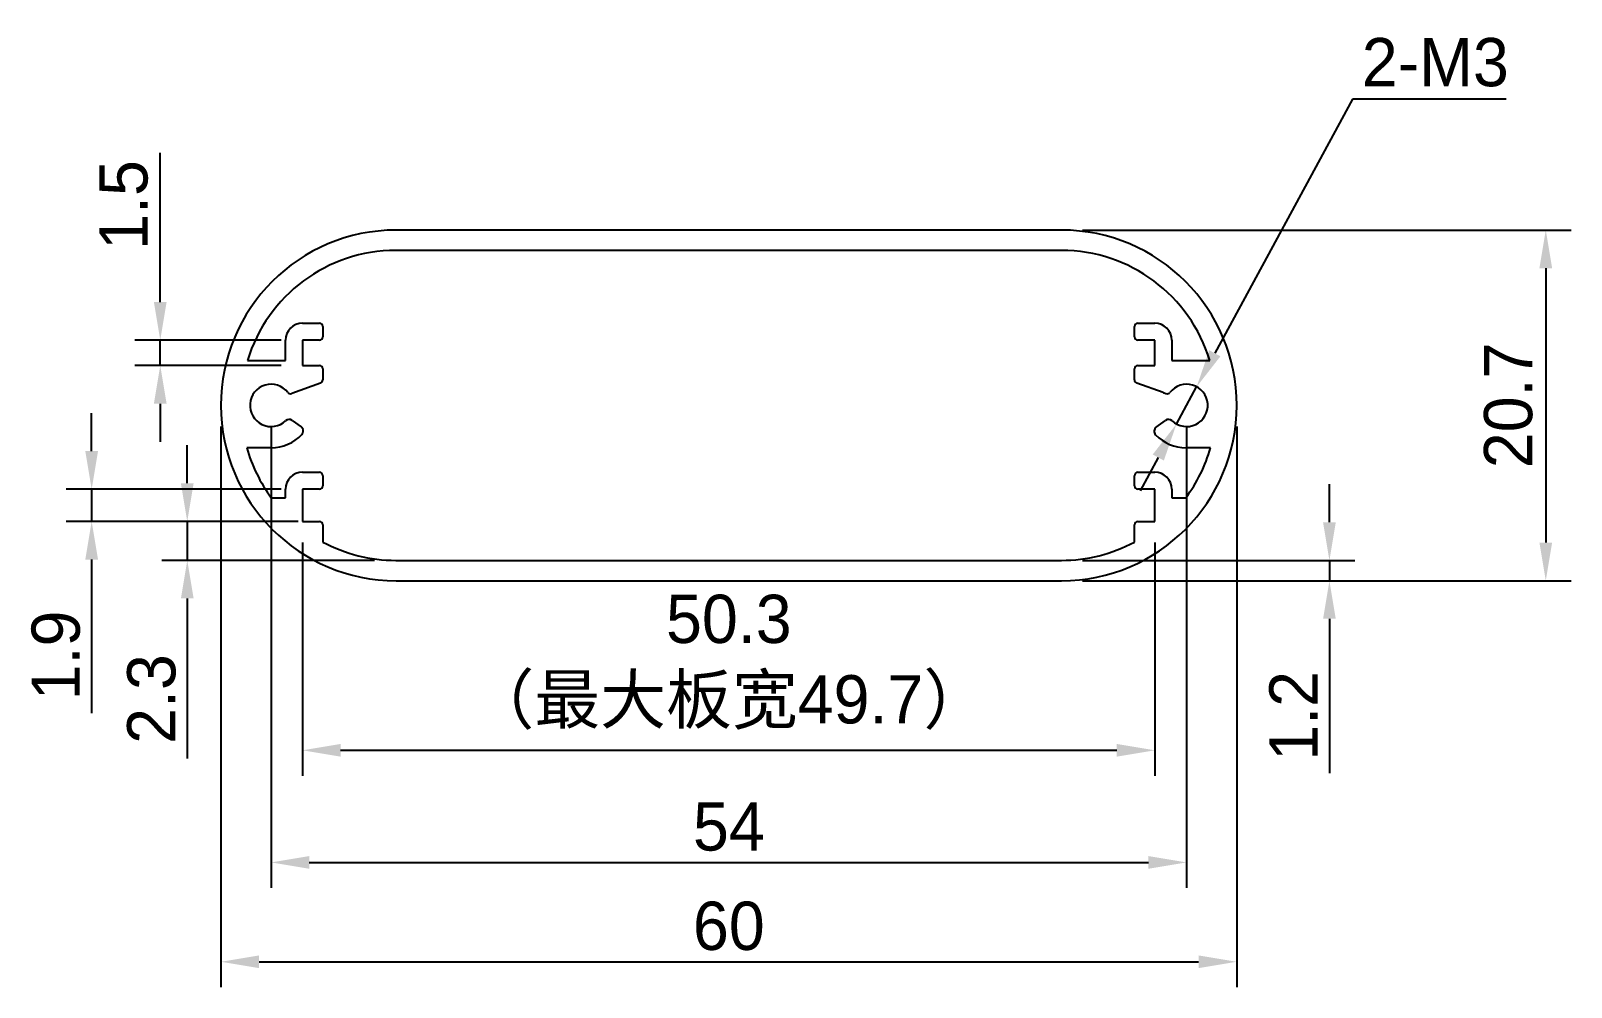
# Model space of a CAD drawing. Header units: millimetres. Extents: x 20519.4 to 20610.4, y -3014.7 to -2958.3.
import ezdxf

# ---------------------------------------------------------------- set-up
doc = ezdxf.new("R2010")
doc.units = ezdxf.units.MM
doc.header["$LTSCALE"] = 0.5
doc.header["$PDMODE"] = 35
for name, color, linetype, lineweight in [('3标注', 30, 'Continuous', 9), ('标注线', 7, 'Continuous', 13), ('粗实线', 7, 'Continuous', 25)]:
    doc.layers.add(name, color=color, linetype=linetype, lineweight=lineweight)
doc.styles.get("Standard").update_dxf_attribs({"font": ''})
doc.styles.get('Standard').set_extended_font_data('思源黑体 Normal')
doc.dimstyles.new('1比1 文字2.85', dxfattribs={"dimtxt": 2.85, "dimasz": 2.25, "dimexe": 1.5, "dimexo": 1.25, "dimgap": 0.7, "dimtad": 1, "dimdec": 1, "dimdsep": 46, "dimtxsty": 'Standard', "dimcen": 1.8, "dimadec": 0, "dimazin": 0, "dimtfac": 1, "dimtdec": 1, "dimtmove": 0, "dimatfit": 3, "dimfxl": 1, "dimarcsym": 0})
doc.dimstyles.new('1比1 文字2.85直径', dxfattribs={"dimtxt": 2.85, "dimasz": 2.25, "dimexe": 1.5, "dimexo": 1.25, "dimgap": 0.7, "dimtad": 1, "dimtih": 1, "dimtoh": 1, "dimdec": 1, "dimdsep": 46, "dimtxsty": 'Standard', "dimcen": 1.8, "dimadec": 0, "dimazin": 0, "dimtfac": 1, "dimtdec": 1, "dimtmove": 0, "dimatfit": 3, "dimfxl": 1, "dimarcsym": 0})

# ---------------------------------------------------------------- blocks, each defined once
blk = doc.blocks.new('*D81')
at = {"layer": 'Defpoints', "color": 0, "ltscale": 0.1}
for p in [(20530.631, -2980.387), (20590.607, -2980.387), (20590.607, -3013.238)]:
    blk.add_point(p, dxfattribs=at)
at = {"layer": '标注线', "color": 0, "lineweight": -2, "ltscale": 0.1}
for p, q in [((20530.631, -2981.637), (20530.631, -3014.738)), ((20590.607, -2981.637), (20590.607, -3014.738)), ((20532.881, -3013.238), (20588.357, -3013.238))]:
    blk.add_line(p, q, dxfattribs=at)
at = {"layer": '标注线', "color": 0, "ltscale": 0.1}
for points in [[(20532.881, -3012.863), (20532.881, -3013.613), (20530.631, -3013.238)], [(20588.357, -3012.863), (20588.357, -3013.613), (20590.607, -3013.238)]]:
    blk.add_solid(points, dxfattribs=at)
at = {"layer": '标注线', "color": 0, "ltscale": 0.1, "insert": (20560.619, -3009.688), "char_height": 2.85, "attachment_point": 2}
blk.add_mtext('60', dxfattribs=at)
blk = doc.blocks.new('*D82')
at = {"layer": 'Defpoints', "color": 0, "ltscale": 0.1}
for p in [(20580.257, -2970.037), (20580.257, -2990.737), (20608.851, -2990.737)]:
    blk.add_point(p, dxfattribs=at)
at = {"layer": '标注线', "color": 0, "lineweight": -2, "ltscale": 0.1}
for p, q in [((20581.507, -2970.037), (20610.351, -2970.037)), ((20608.851, -2972.287), (20608.851, -2988.487)), ((20581.507, -2990.737), (20610.351, -2990.737))]:
    blk.add_line(p, q, dxfattribs=at)
at = {"layer": '标注线', "color": 0, "ltscale": 0.1}
for points in [[(20608.476, -2972.287), (20609.226, -2972.287), (20608.851, -2970.037)], [(20608.476, -2988.487), (20609.226, -2988.487), (20608.851, -2990.737)]]:
    blk.add_solid(points, dxfattribs=at)
at = {"layer": '标注线', "color": 0, "ltscale": 0.1, "insert": (20605.2, -2980.387), "char_height": 2.85, "attachment_point": 2, "rotation": 90}
blk.add_mtext('20.7', dxfattribs=at)
blk = doc.blocks.new('*D83')
at = {"layer": 'Defpoints', "color": 0, "ltscale": 0.1}
for p in [(20535.446, -2976.537), (20527.05, -2978.037), (20535.446, -2978.037)]:
    blk.add_point(p, dxfattribs=at)
at = {"layer": '标注线', "color": 0, "lineweight": -2, "ltscale": 0.1}
for p, q in [((20527.05, -2974.287), (20527.05, -2965.47)), ((20534.196, -2976.537), (20525.55, -2976.537)), ((20527.05, -2978.037), (20527.05, -2976.537)), ((20534.196, -2978.037), (20525.55, -2978.037)), ((20527.05, -2980.287), (20527.05, -2982.537))]:
    blk.add_line(p, q, dxfattribs=at)
at = {"layer": '标注线', "color": 0, "ltscale": 0.1}
for points in [[(20526.675, -2974.287), (20527.425, -2974.287), (20527.05, -2976.537)], [(20526.675, -2980.287), (20527.425, -2980.287), (20527.05, -2978.037)]]:
    blk.add_solid(points, dxfattribs=at)
at = {"layer": '标注线', "color": 0, "ltscale": 0.1, "insert": (20523.449, -2968.555), "char_height": 2.85, "attachment_point": 2, "rotation": 90}
blk.add_mtext('1.5', dxfattribs=at)
blk = doc.blocks.new('*D84')
at = {"layer": 'Defpoints', "color": 0, "ltscale": 0.1}
for p in [(20535.446, -2985.337), (20523, -2987.237), (20535.446, -2987.237)]:
    blk.add_point(p, dxfattribs=at)
at = {"layer": '标注线', "color": 0, "lineweight": -2, "ltscale": 0.1}
for p, q in [((20523, -2983.087), (20523, -2980.837)), ((20534.196, -2985.337), (20521.5, -2985.337)), ((20523, -2985.337), (20523, -2987.237)), ((20534.196, -2987.237), (20521.5, -2987.237)), ((20523, -2989.487), (20523, -2998.551))]:
    blk.add_line(p, q, dxfattribs=at)
at = {"layer": '标注线', "color": 0, "ltscale": 0.1}
for points in [[(20522.625, -2983.087), (20523.375, -2983.087), (20523, -2985.337)], [(20522.625, -2989.487), (20523.375, -2989.487), (20523, -2987.237)]]:
    blk.add_solid(points, dxfattribs=at)
at = {"layer": '标注线', "color": 0, "ltscale": 0.1, "insert": (20519.45, -2995.151), "char_height": 2.85, "attachment_point": 2, "rotation": 90}
blk.add_mtext('1.9', dxfattribs=at)
blk = doc.blocks.new('*D85')
at = {"layer": '3标注', "color": 0, "lineweight": -2, "ltscale": 0.1}
for p, q in [((20535.446, -2988.487), (20535.446, -3002.253)), ((20585.769, -2988.487), (20585.769, -3002.253)), ((20537.696, -3000.753), (20583.519, -3000.753))]:
    blk.add_line(p, q, dxfattribs=at)
at = {"layer": '3标注', "color": 0, "ltscale": 0.1}
for points in [[(20537.696, -3000.378), (20537.696, -3001.128), (20535.446, -3000.753)], [(20583.519, -3000.378), (20583.519, -3001.128), (20585.769, -3000.753)]]:
    blk.add_solid(points, dxfattribs=at)
at = {"layer": 'Defpoints', "color": 0, "ltscale": 0.1}
for p in [(20535.446, -2987.237), (20585.769, -2987.237), (20585.769, -3000.753)]:
    blk.add_point(p, dxfattribs=at)
at = {"layer": '3标注', "color": 0, "ltscale": 0.1, "insert": (20560.619, -2991.566), "char_height": 2.85, "attachment_point": 2}
blk.add_mtext('50.3\\P（最大板宽49.7）', dxfattribs=at)
blk = doc.blocks.new('*D86')
at = {"layer": 'Defpoints', "color": 0, "ltscale": 0.1}
for p in [(20580.257, -2989.537), (20580.257, -2990.737), (20596.077, -2990.737)]:
    blk.add_point(p, dxfattribs=at)
at = {"layer": '标注线', "color": 0, "lineweight": -2, "ltscale": 0.1}
for p, q in [((20596.077, -2987.287), (20596.077, -2985.037)), ((20581.507, -2989.537), (20597.577, -2989.537)), ((20596.077, -2989.537), (20596.077, -2990.737)), ((20581.507, -2990.737), (20597.577, -2990.737)), ((20596.077, -2992.987), (20596.077, -3002.103))]:
    blk.add_line(p, q, dxfattribs=at)
at = {"layer": '标注线', "color": 0, "ltscale": 0.1}
for points in [[(20595.702, -2987.287), (20596.452, -2987.287), (20596.077, -2989.537)], [(20595.702, -2992.987), (20596.452, -2992.987), (20596.077, -2990.737)]]:
    blk.add_solid(points, dxfattribs=at)
at = {"layer": '标注线', "color": 0, "ltscale": 0.1, "insert": (20592.527, -2998.719), "char_height": 2.85, "attachment_point": 2, "rotation": 90}
blk.add_mtext('1.2', dxfattribs=at)
blk = doc.blocks.new('*D88')
at = {"layer": 'Defpoints', "color": 0, "ltscale": 0.1}
for p in [(20536.446, -2987.237), (20528.644, -2989.537), (20540.957, -2989.537)]:
    blk.add_point(p, dxfattribs=at)
at = {"layer": '标注线', "color": 0, "lineweight": -2, "ltscale": 0.1}
for p, q in [((20528.644, -2984.987), (20528.644, -2982.737)), ((20535.196, -2987.237), (20527.144, -2987.237)), ((20528.644, -2987.237), (20528.644, -2989.537)), ((20539.707, -2989.537), (20527.144, -2989.537)), ((20528.644, -2991.787), (20528.644, -3001.233))]:
    blk.add_line(p, q, dxfattribs=at)
at = {"layer": '标注线', "color": 0, "ltscale": 0.1}
for points in [[(20528.269, -2984.987), (20529.019, -2984.987), (20528.644, -2987.237)], [(20528.269, -2991.787), (20529.019, -2991.787), (20528.644, -2989.537)]]:
    blk.add_solid(points, dxfattribs=at)
at = {"layer": '标注线', "color": 0, "ltscale": 0.1, "insert": (20525.094, -2997.723), "char_height": 2.85, "attachment_point": 2, "rotation": 90}
blk.add_mtext('2.3', dxfattribs=at)
blk = doc.blocks.new('*D89')
at = {"layer": 'Defpoints', "color": 0, "ltscale": 0.1}
for p in [(20533.596, -2980.387), (20587.643, -2980.387), (20587.643, -3007.372)]:
    blk.add_point(p, dxfattribs=at)
at = {"layer": '标注线', "color": 0, "lineweight": -2, "ltscale": 0.1}
for p, q in [((20533.596, -2981.637), (20533.596, -3008.872)), ((20587.643, -2981.637), (20587.643, -3008.872)), ((20535.846, -3007.372), (20585.393, -3007.372))]:
    blk.add_line(p, q, dxfattribs=at)
at = {"layer": '标注线', "color": 0, "ltscale": 0.1}
for points in [[(20535.846, -3006.997), (20535.846, -3007.747), (20533.596, -3007.372)], [(20585.393, -3006.997), (20585.393, -3007.747), (20587.643, -3007.372)]]:
    blk.add_solid(points, dxfattribs=at)
at = {"layer": '标注线', "color": 0, "ltscale": 0.1, "insert": (20560.619, -3003.822), "char_height": 2.85, "attachment_point": 2}
blk.add_mtext('54', dxfattribs=at)
blk = doc.blocks.new('*D90')
at = {"layer": 'Defpoints', "color": 0, "ltscale": 0.1}
for p in [(20588.239, -2979.288), (20587.047, -2981.486)]:
    blk.add_point(p, dxfattribs=at)
at = {"layer": '标注线', "color": 0, "lineweight": -2, "ltscale": 0.1}
for p, q in [((20597.449, -2962.316), (20589.312, -2977.311)), ((20606.512, -2962.316), (20597.449, -2962.316)), ((20587.047, -2981.486), (20588.239, -2979.288)), ((20585.973, -2983.463), (20584.9, -2985.441))]:
    blk.add_line(p, q, dxfattribs=at)
at = {"layer": '标注线', "color": 0, "ltscale": 0.1}
for points in [[(20588.982, -2977.132), (20589.642, -2977.49), (20588.239, -2979.288)], [(20585.644, -2983.285), (20586.303, -2983.642), (20587.047, -2981.486)]]:
    blk.add_solid(points, dxfattribs=at)
at = {"layer": '标注线', "color": 0, "ltscale": 0.1, "insert": (20602.33, -2960.14), "char_height": 2.85, "attachment_point": 5}
blk.add_mtext('2-M3', dxfattribs=at)

msp = doc.modelspace()

# ---------------------------------------------------------------- linework, layer by layer
at = {"layer": '粗实线'}
for p, q in [((20580.257, -2970.037), (20540.981, -2970.037)), ((20580.257, -2971.237), (20540.957, -2971.237)), ((20535.446, -2975.537), (20536.446, -2975.537)), ((20584.769, -2975.537), (20585.769, -2975.537)), ((20534.446, -2977.737), (20534.446, -2976.537)), ((20536.446, -2976.537), (20535.446, -2976.537)), ((20535.446, -2976.537), (20535.446, -2978.037)), ((20536.646, -2975.737), (20536.646, -2976.337)), ((20584.569, -2976.337), (20584.569, -2975.737)), ((20585.769, -2976.537), (20584.769, -2976.537)), ((20585.769, -2978.037), (20585.769, -2976.537)), ((20586.769, -2976.537), (20586.769, -2977.737)), ((20532.199, -2977.737), (20534.446, -2977.737)), ((20535.446, -2978.037), (20536.446, -2978.037)), ((20536.646, -2978.237), (20536.646, -2978.878)), ((20584.569, -2978.878), (20584.569, -2978.237)), ((20584.769, -2978.037), (20585.769, -2978.037)), ((20586.769, -2977.737), (20589.015, -2977.737)), ((20536.514, -2979.066), (20534.81, -2979.686)), ((20586.258, -2979.633), (20584.701, -2979.066)), ((20586.313, -2979.644), (20586.428, -2979.686)), ((20534.831, -2981.273), (20535.367, -2981.657)), ((20585.858, -2981.667), (20586.407, -2981.273)), ((20533.596, -2982.887), (20532.155, -2982.887)), ((20589.059, -2982.887), (20587.619, -2982.887)), ((20535.446, -2984.337), (20536.446, -2984.337)), ((20536.646, -2984.537), (20536.646, -2985.137)), ((20584.569, -2985.137), (20584.569, -2984.537)), ((20584.769, -2984.337), (20585.769, -2984.337)), ((20534.446, -2985.837), (20534.446, -2985.337)), ((20536.446, -2985.337), (20535.446, -2985.337)), ((20535.446, -2985.337), (20535.446, -2987.237)), ((20585.769, -2985.337), (20584.769, -2985.337)), ((20585.769, -2987.237), (20585.769, -2985.337)), ((20586.769, -2985.337), (20586.769, -2985.837)), ((20533.607, -2985.837), (20534.446, -2985.837)), ((20586.769, -2985.837), (20587.607, -2985.837)), ((20535.446, -2987.237), (20536.446, -2987.237)), ((20536.646, -2987.437), (20536.646, -2988.457)), ((20584.569, -2988.457), (20584.569, -2987.437)), ((20584.769, -2987.237), (20585.769, -2987.237)), ((20540.957, -2989.537), (20580.257, -2989.537)), ((20540.981, -2990.737), (20580.257, -2990.737))]:
    msp.add_line(p, q, dxfattribs=at)
for centre, radius, start, end in [((20540.981, -2980.387), 10.35, 90, 270), ((20580.257, -2980.387), 10.35, 270, 90), ((20540.957, -2980.387), 9.15, 90, 163.16494), ((20580.257, -2980.387), 9.15, 16.83506, 90), ((20535.446, -2976.537), 1, 90, 180), ((20536.446, -2975.737), 0.2, 0, 90), ((20584.769, -2975.737), 0.2, 90, 180), ((20585.769, -2976.537), 1, 0, 90), ((20536.446, -2976.337), 0.2, 270, 0), ((20584.769, -2976.337), 0.2, 180, 270), ((20536.446, -2978.237), 0.2, 0, 90), ((20584.769, -2978.237), 0.2, 90, 180), ((20533.596, -2980.387), 1.25, 37.79374, 313.19242), ((20536.446, -2978.878), 0.2, 290, 0), ((20584.769, -2978.878), 0.2, 180, 250), ((20587.643, -2980.387), 1.25, 226.80758, 142.20626), ((20534.741, -2979.498), 0.2, 217.79374, 290), ((20586.326, -2979.445), 0.2, 250, 266.33269), ((20586.497, -2979.498), 0.2, 250, 322.20626), ((20534.656, -2981.517), 0.3, 54.35236, 133.19242), ((20535.192, -2981.901), 0.3, 316.51488, 54.35236), ((20586.032, -2981.911), 0.3, 125.64764, 223.84683), ((20586.582, -2981.517), 0.3, 46.80758, 125.64764), ((20540.957, -2980.387), 9.15, 195.85621, 216.55744), ((20533.596, -2980.387), 2.5, 270, 316.51488), ((20587.619, -2980.387), 2.5, 223.84683, 270), ((20580.257, -2980.387), 9.15, 323.44256, 344.14379), ((20535.446, -2985.337), 1, 90, 180), ((20536.446, -2984.537), 0.2, 0, 90), ((20584.769, -2984.537), 0.2, 90, 180), ((20585.769, -2985.337), 1, 0, 90), ((20536.446, -2985.137), 0.2, 270, 0), ((20584.769, -2985.137), 0.2, 180, 270), ((20536.446, -2987.437), 0.2, 0, 90), ((20584.769, -2987.437), 0.2, 90, 180), ((20540.957, -2980.387), 9.15, 241.88552, 270), ((20580.257, -2980.387), 9.15, 270, 298.11448)]:
    msp.add_arc(centre, radius, start, end, dxfattribs=at)

# ---------------------------------------------------------------- dimensions: what is measured, and where the dimension line sits
at = {"layer": '3标注', "ltscale": 0.1}
dim = msp.add_linear_dim(base=(20585.769, -3000.753), p1=(20535.446, -2987.237), p2=(20585.769, -2987.237), text='<>\\P（最大板宽49.7）', dimstyle='1比1 文字2.85', dxfattribs=at)
dim.commit()
dim.dimension.update_dxf_attribs({"geometry": '*D85', "text_midpoint": (20560.619, -3000.753), "dimtype": 160})
at = {"layer": '标注线', "ltscale": 0.1}
dim = msp.add_diameter_dim_2p(p1=(20587.047, -2981.486), p2=(20588.239, -2979.288), text='2-M3', dimstyle='1比1 文字2.85直径', dxfattribs=at)
dim.commit()
dim.dimension.update_dxf_attribs({"geometry": '*D90', "text_midpoint": (20602.33, -2962.316), "dimtype": 163})
for base, p1, p2, picture, middle in [((20527.05, -2978.037), (20535.446, -2976.537), (20535.446, -2978.037), '*D83', (20527.05, -2968.555)), ((20608.851, -2990.737), (20580.257, -2970.037), (20580.257, -2990.737), '*D82', (20608.851, -2980.387)), ((20523, -2987.237), (20535.446, -2985.337), (20535.446, -2987.237), '*D84', (20523, -2995.151)), ((20528.644, -2989.537), (20536.446, -2987.237), (20540.957, -2989.537), '*D88', (20528.644, -2997.723)), ((20596.077, -2990.737), (20580.257, -2989.537), (20580.257, -2990.737), '*D86', (20596.077, -2998.719))]:
    dim = msp.add_linear_dim(base=base, p1=p1, p2=p2, angle=90, dimstyle='1比1 文字2.85', dxfattribs=at)
    dim.commit()
    dim.dimension.update_dxf_attribs({"geometry": picture, "text_midpoint": middle, "dimtype": 160})
for base, p1, p2, picture, middle in [((20590.607, -3013.238), (20530.631, -2980.387), (20590.607, -2980.387), '*D81', (20560.619, -3013.238)), ((20587.643, -3007.372), (20533.596, -2980.387), (20587.643, -2980.387), '*D89', (20560.619, -3007.372))]:
    dim = msp.add_linear_dim(base=base, p1=p1, p2=p2, dimstyle='1比1 文字2.85', dxfattribs=at)
    dim.commit()
    dim.dimension.update_dxf_attribs({"geometry": picture, "text_midpoint": middle, "dimtype": 160})

doc.saveas('drawing.dxf')
